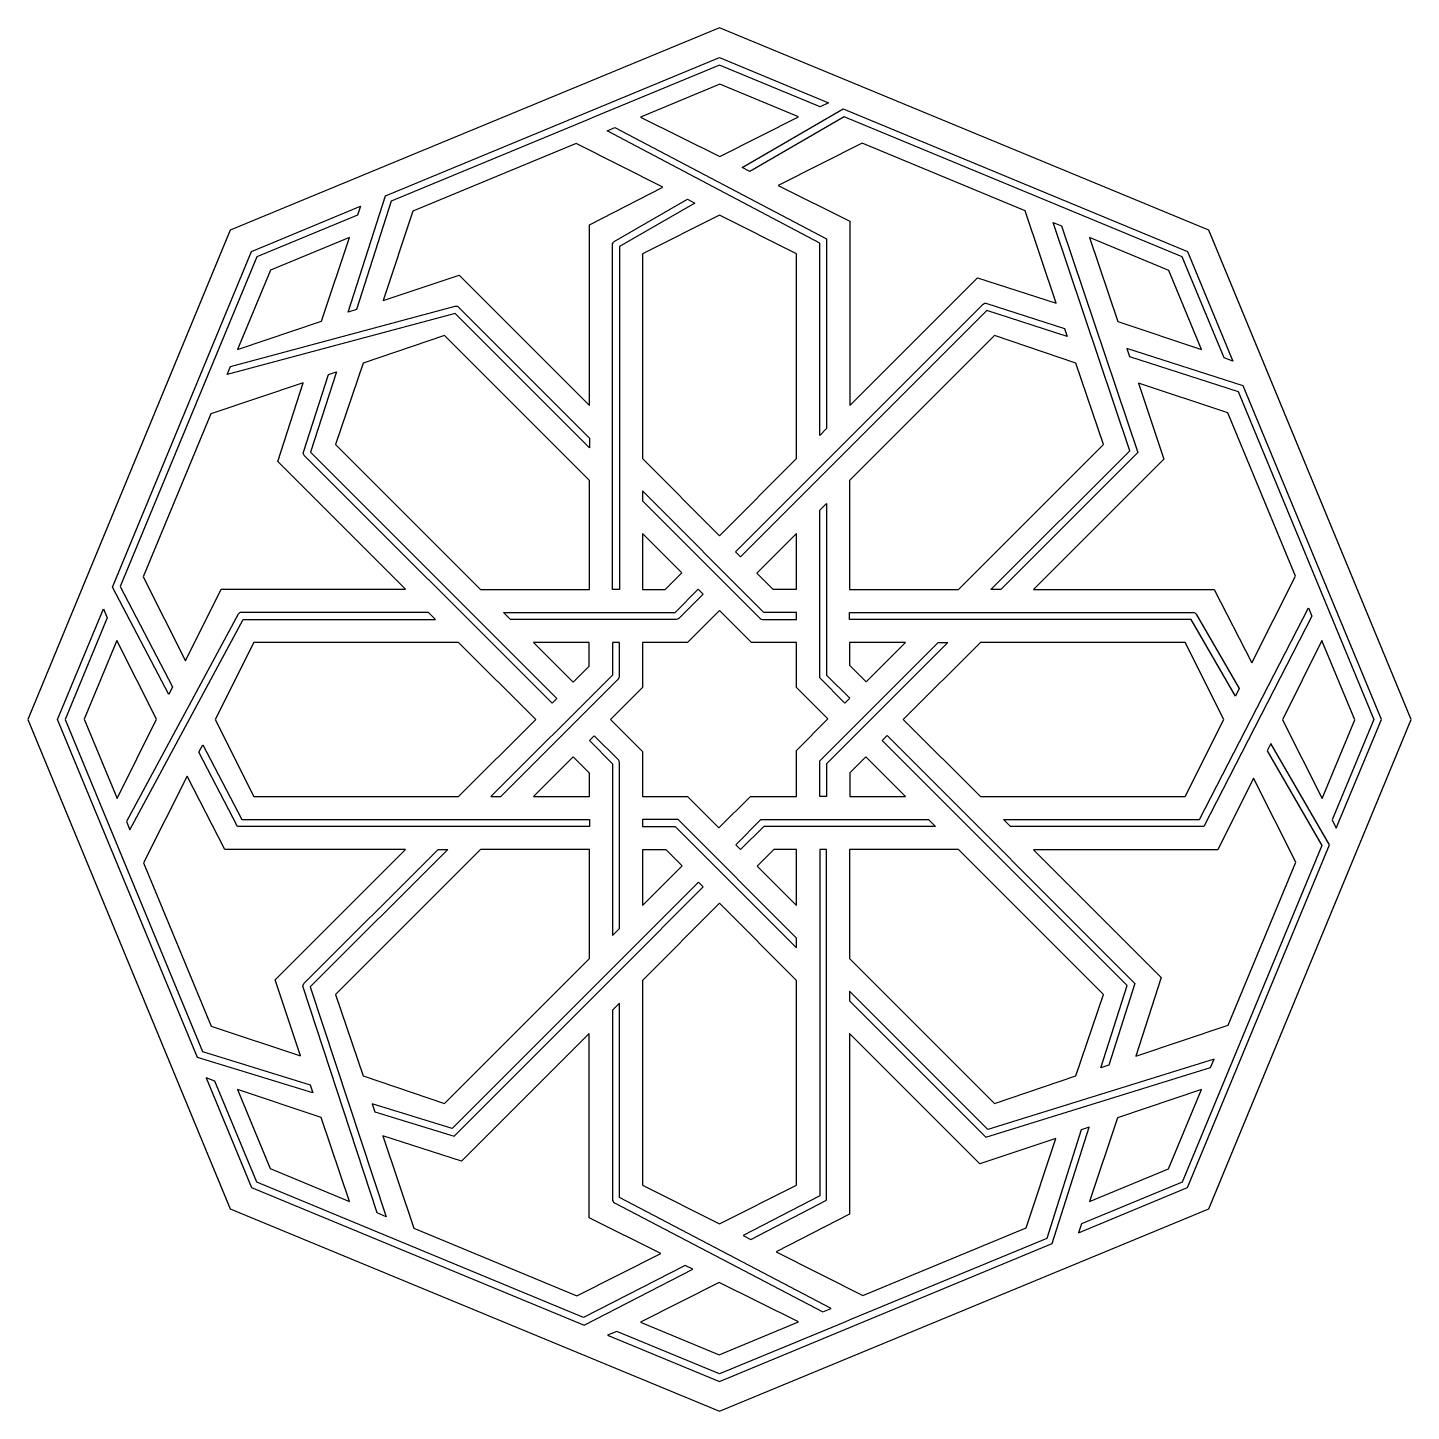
# Model space of a CAD drawing. Extents: x -200 to 200, y -200 to 200.
import ezdxf

# ---------------------------------------------------------------- set-up
doc = ezdxf.new("R2010")
doc.units = 0
doc.header["$MEASUREMENT"] = 0
for name, color, linetype in [('COUCHE_1', 18, 'CONTINUOUS'), ('LAYER_1', 174, 'CONTINUOUS'), ('LAYER_2', 3, 'CONTINUOUS')]:
    doc.layers.add(name, color=color, linetype=linetype)

msp = doc.modelspace()

# ---------------------------------------------------------------- linework, layer by layer
at = {"layer": 'COUCHE_1'}
for points in [[(0.06, 162.75), (22.87, 174.21), (0.07, 183.65), (-22.85, 174.16)], [(-97.19, 121.12), (-75.26, 128.48), (-37.56, 90.78), (-37.56, 143), (-16.34, 153.94), (-41.46, 166.48), (-88.64, 146.94)], [(74.56, 127.68), (97.3, 120.4), (88.4, 147.04), (41.22, 166.58), (16.92, 154.37), (37.63, 144.06), (37.63, 90.75)], [(0, 145.75), (-22.29, 134.66), (-22.29, 75.49), (0, 53.09), (22.29, 75.49), (22.29, 134.66)], [(-107.01, 139.36), (-129.81, 129.91), (-139.31, 106.99), (-115.04, 115.13)], [(115.13, 115.04), (139.36, 107.01), (129.91, 129.81), (106.99, 139.31)], [(-103.06, 103.06), (-110.98, 79.46), (-69.14, 37.62), (-37.54, 37.54), (-37.62, 69.14), (-79.46, 110.98)], [(69.14, 37.62), (110.98, 79.46), (103.06, 103.06), (79.46, 110.98), (37.62, 69.14), (37.54, 37.54)], [(-127.68, 74.56), (-120.4, 97.3), (-147.04, 88.4), (-166.58, 41.22), (-154.37, 16.92), (-144.06, 37.63), (-90.75, 37.63)], [(143, 37.56), (153.94, 16.34), (166.48, 41.46), (146.94, 88.64), (121.12, 97.19), (128.48, 75.26), (90.78, 37.56)], [(-22.29, 37.54), (-15.68, 37.54), (-10.85, 42.36), (-22.29, 53.8)], [(22.29, 37.63), (22.29, 53.8), (10.78, 42.3), (15.46, 37.63)], [(-31.52, 0), (-22.29, -9.23), (-22.29, -22.29), (-9.23, -22.29), (-0.16, -31.36), (8.92, -22.29), (22.29, -22.29), (22.29, -8.92), (31.36, 0.16), (22.29, 9.23), (22.29, 22.29), (9.23, 22.29), (0, 31.52), (-9.23, 22.29), (-22.29, 22.29), (-22.29, 9.23)], [(-162.75, 0.06), (-174.21, 22.87), (-183.65, 0.07), (-174.16, -22.85)], [(-75.49, -22.29), (-53.09, 0), (-75.49, 22.29), (-134.66, 22.29), (-145.75, 0), (-134.66, -22.29)], [(-42.3, 10.78), (-37.63, 15.46), (-37.63, 22.29), (-53.8, 22.29)], [(37.54, 22.29), (37.54, 15.68), (42.36, 10.85), (53.8, 22.29)], [(75.49, -22.29), (134.66, -22.29), (145.75, 0), (134.66, 22.29), (75.49, 22.29), (53.09, 0)], [(174.21, -22.87), (183.65, -0.07), (174.16, 22.85), (162.75, -0.06)], [(-37.56, -15.56), (-42.34, -10.82), (-53.8, -22.29), (-37.55, -22.29)], [(42.3, -10.78), (37.63, -15.46), (37.63, -22.29), (53.8, -22.29)], [(-143, -37.56), (-153.94, -16.34), (-166.48, -41.46), (-146.94, -88.64), (-121.12, -97.19), (-128.48, -75.26), (-90.78, -37.56)], [(144.06, -37.63), (90.75, -37.63), (127.68, -74.56), (120.4, -97.3), (147.04, -88.4), (166.58, -41.22), (154.37, -16.92)], [(-79.46, -110.98), (-37.62, -69.14), (-37.54, -37.54), (-69.14, -37.62), (-110.98, -79.46), (-103.06, -103.06)], [(10.85, -42.36), (22.29, -53.8), (22.29, -37.54), (15.68, -37.54)], [(37.62, -69.14), (79.46, -110.98), (103.06, -103.06), (110.98, -79.46), (69.14, -37.62), (37.54, -37.54)], [(-22.29, -134.66), (0, -145.75), (22.29, -134.66), (22.29, -75.49), (0, -53.09), (-22.29, -75.49)], [(-37.63, -144.06), (-37.63, -90.75), (-74.56, -127.68), (-97.3, -120.4), (-88.4, -147.04), (-41.22, -166.58), (-16.92, -154.37)], [(16.34, -153.94), (41.46, -166.48), (88.64, -146.94), (97.19, -121.12), (75.26, -128.48), (37.56, -90.78), (37.56, -143)], [(-115.13, -115.04), (-139.36, -107.01), (-129.91, -129.81), (-106.99, -139.31)], [(115.04, -115.13), (107.01, -139.36), (129.81, -129.91), (139.31, -106.99)], [(-0.07, -183.65), (22.85, -174.16), (-0.06, -162.75), (-22.87, -174.21)]]:
    msp.add_lwpolyline(points, close=True, dxfattribs=at)
at = {"layer": 'LAYER_1'}
for points in [[(-96.58, 151.34), (0, 191.34), (31.55, 178.27), (29.1, 177.12), (0, 189.18), (-36.16, 174.2), (-38.38, 173.28), (-94.88, 149.87), (-104.95, 118.51), (-107.31, 117.72)], [(145.87, 104.54), (133.77, 133.77), (36.08, 174.23), (8.73, 158.44), (6.55, 159.53), (35.73, 176.53), (135.3, 135.3), (148.44, 103.57)], [(28.96, 82.13), (28.96, 137.72), (-32.5, 170.18), (-30.26, 171.1), (30.96, 138.92), (30.96, 84.12)], [(-159.22, 7.18), (-175.49, 38.26), (-135.3, 135.3), (-103.75, 148.36), (-104.67, 145.82), (-133.77, 133.77), (-173.26, 38.43), (-158.11, 9.4)], [(78.46, 37.56), (118.62, 77.71), (96.42, 143.7), (98.87, 142.68), (120.91, 77.17), (81.29, 37.56)], [(178.32, -31.44), (191.34, 0), (151.38, 96.47), (117.73, 107.29), (118.52, 104.92), (149.9, 94.83), (189.18, 0), (177.15, -29.02)], [(28.96, 60.48), (30.96, 62.48), (30.96, 12.82), (37.65, 6.13), (36.24, 4.72), (28.96, 12)], [(84.1, -30.95), (82.12, -28.95), (138.76, -28.95), (170.27, 32.27), (171.28, 29.84), (139.98, -30.95)], [(-150.88, -97.68), (-191.34, 0), (-178.09, 31.98), (-176.99, 29.41), (-189.18, 0), (-149.42, -95.99), (-118.31, -105.57), (-117.52, -107.9)], [(63.19, 22.29), (66.02, 22.29), (30.96, -12.77), (30.96, -22.29), (28.96, -22.29), (28.96, -11.94)], [(-37.55, -30.94), (-139.31, -30.94), (-150.51, -9.49), (-149.4, -7.29), (-138.1, -28.94), (-37.55, -28.94)], [(110.26, -100.67), (117.81, -76.86), (47.02, -6.07), (48.44, -4.65), (120.09, -76.3), (112.6, -99.89)], [(103.74, -148.37), (135.3, -135.3), (176.32, -36.27), (159.36, -6.89), (158.29, -9.03), (174.1, -36.41), (133.77, -133.77), (104.66, -145.82)], [(22.29, -66.02), (22.29, -63.19), (-11.96, -28.94), (-22.29, -28.94), (-22.29, -30.94), (-12.79, -30.94)], [(28.96, -30.94), (12.79, -30.94), (6.11, -37.62), (4.69, -36.21), (11.96, -28.94), (60.46, -28.95), (62.46, -30.95), (30.96, -30.94)], [(-15.46, -37.63), (-22.29, -37.63), (-22.29, -53.8), (-10.78, -42.3)], [(28.96, -37.54), (28.96, -137.74), (6.83, -149.17), (9.05, -150.28), (30.96, -138.96), (30.96, -37.54)], [(-99.62, -113.41), (-76.73, -120.46), (-30.92, -74.66), (-28.92, -72.66), (-4.68, -48.41), (-6.09, -47), (-77.29, -118.19), (-100.39, -111.08)], [(37.59, -81.32), (77.04, -120.77), (141.97, -100.58), (142.97, -98.17), (77.6, -118.5), (37.6, -78.5)], [(-148.43, -103.59), (-135.3, -135.3), (-39.14, -175.13), (-7.73, -158.94), (-9.96, -157.83), (-39.3, -172.9), (-133.77, -133.77), (-145.87, -104.56)], [(-32.36, -177.94), (0, -191.34), (96.21, -151.49), (106.9, -117.86), (104.55, -118.65), (94.6, -149.99), (38.16, -173.37), (35.75, -174.37), (0, -189.18), (-29.68, -176.88)]]:
    msp.add_lwpolyline(points, close=True, dxfattribs=at)
for points in [[(-30.92, 37.54), (-30.92, 137.28, -0.267949), (-30.42, 138.15), (-9.24, 150.38), (-7.1, 149.31), (-28.92, 136.7), (-28.92, 37.54)], [(4.65, 48.44), (76.26, 120.05, -0.281236), (77.28, 120.29), (99.73, 113.07), (100.52, 110.71), (77.24, 118.2), (6.07, 47.02)], [(-37.56, 81.34), (-37.56, 78.52), (-76.44, 117.4), (-142.32, 99.74), (-141.35, 102.07), (-76.4, 119.48, -0.267949), (-75.43, 119.22)], [(-48.41, 4.68), (-120.03, 76.3, -0.281079), (-120.28, 77.31), (-113.08, 99.73), (-110.73, 100.51), (-118.19, 77.28), (-47, 6.09)], [(-22.29, 63.24), (11.72, 29.23, 0.198912), (12.43, 28.94), (22.29, 28.94), (22.29, 30.94), (12.84, 30.94), (-22.29, 66.07)], [(-6.13, 37.65), (-4.72, 36.24), (-11.72, 29.23, -0.198912), (-12.43, 28.94), (-60.46, 28.94), (-62.46, 30.94), (-12.84, 30.94)], [(-84.1, 30.94), (-138.27, 30.94, 0.275912), (-139.15, 30.42), (-171.41, -29.5), (-170.43, -31.89), (-137.67, 28.94), (-82.11, 28.94)], [(149.15, 6.79), (136.37, 28.94), (37.54, 28.94), (37.54, 30.94), (136.94, 30.94, -0.267949), (137.81, 30.44), (150.23, 8.93)], [(-30.92, 22.29), (-30.92, 12.86), (-66.07, -22.29), (-63.24, -22.29), (-29.22, 11.74, 0.198912), (-28.92, 12.45), (-28.92, 22.29)], [(-30.92, -62.44), (-28.92, -60.44), (-28.92, -12.39, 0.198912), (-29.22, -11.69), (-36.21, -4.69), (-37.62, -6.11), (-30.92, -12.81)], [(-98.97, -142.64), (-120.38, -77.37, -0.28296), (-120.14, -76.35), (-81.37, -37.59), (-78.55, -37.6), (-118.29, -77.33), (-96.33, -143.74)], [(-30.92, -84.04), (-30.92, -138.8, 0.278887), (-30.39, -139.69), (29.85, -171.27), (32.26, -170.28), (-28.92, -138.2), (-28.92, -82.04)]]:
    msp.add_lwpolyline(points, format="xyb", close=True, dxfattribs=at)
at = {"layer": 'LAYER_2'}
msp.add_lwpolyline([(141.42, 141.42), (0, 200), (-141.42, 141.42), (-200, 0), (-141.42, -141.42), (0, -200), (141.42, -141.42), (200, 0)], close=True, dxfattribs=at)

doc.saveas('drawing.dxf')
